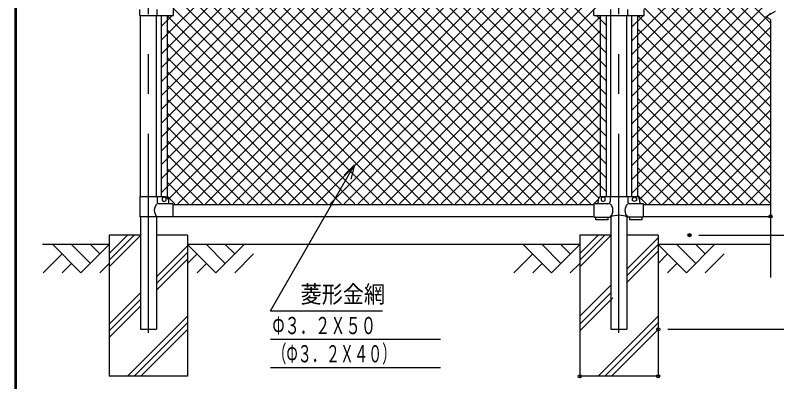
# Model space of a CAD drawing. Units: millimetres, scale not verified. Extents: x -4425 to 4425, y -3150 to 3150.
# Drawn here: x -4050 to -1622, y -751 to 418 of the extents above; entities that cross this region are included whole.
import ezdxf
from ezdxf.enums import TextEntityAlignment as Align

# ---------------------------------------------------------------- set-up
doc = ezdxf.new("R2010")
doc.units = ezdxf.units.MM
doc.header["$LTSCALE"] = 20
doc.header["$PDMODE"] = 32
doc.header["$PDSIZE"] = 10
doc.linetypes.add('USER1', pattern=[50.8, 31.75, -6.35, 6.35, -6.35])
for name, color, linetype, lineweight in [('0-0_1', 7, 'Continuous', 25), ('0-1_EXTCNT-LMEC0', 1, 'Continuous', 25), ('0-2_0', 4, 'Continuous', 25), ('0-5_WAKU', 7, 'Continuous', 25)]:
    doc.layers.add(name, color=color, linetype=linetype, lineweight=lineweight)
doc.layers.add('0-3_DEFPOINTS', color=7, linetype='Continuous')
doc.styles.add('ＭＳ ゴシック', font='')
doc.styles.get('ＭＳ ゴシック').set_extended_font_data('MS Gothic')

msp = doc.modelspace()

# ---------------------------------------------------------------- linework, layer by layer
at = {"layer": '0-0_1', "color": 3, "linetype": 'USER1'}
for p, q in [((-3625.47, -594.58), (-3625.47, 1849.34)), ((-2125.47, -594.58), (-2125.47, 1849.34))]:
    msp.add_line(p, q, dxfattribs=at)
at = {"layer": '0-0_1'}
for p, q in [((-3652.87, 417.38), (-3652.87, 436.38)), ((-3652.87, 417.38), (-3545.47, 417.38)), ((-3650.87, -160.99), (-3650.87, 417.38)), ((-3600.07, -160.99), (-3600.07, 417.38)), ((-3598.47, 436.38), (-3598.47, 417.38)), ((-3584.97, 417.38), (-3584.97, -160.99)), ((-3565.97, 417.38), (-3565.97, -162.84)), ((-3545.47, 417.38), (-3545.47, 436.38)), ((-2205.47, 417.38), (-2205.47, 436.38)), ((-2205.47, 417.38), (-2045.47, 417.38)), ((-2184.97, 417.38), (-2184.97, -161.07)), ((-2165.97, 417.38), (-2165.97, -160.4)), ((-2152.47, 436.38), (-2152.47, 417.38)), ((-2150.87, -160.4), (-2150.87, 417.38)), ((-2100.07, -160.4), (-2100.07, 417.38)), ((-2098.47, 436.38), (-2098.47, 417.38)), ((-2084.97, 417.38), (-2084.97, -160.4)), ((-2065.97, 417.38), (-2065.97, -161.07)), ((-2045.47, 417.38), (-2045.47, 436.38)), ((-3652.87, -160.99), (-3652.87, -225.12)), ((-3571.7, -160.99), (-3652.87, -160.99)), ((-3597.6, -160.99), (-3597.6, -176.16)), ((-3597.6, -160.99), (-3597.6, -176.16)), ((-3575.47, -161.47), (-3581.83, -165.15)), ((-3569.1, -165.15), (-3575.47, -161.47)), ((-3569.1, -172.49), (-3569.1, -165.15)), ((-2175.47, -161.38), (-2181.86, -165.07)), ((-2181.86, -165.07), (-2181.86, -172.45)), ((-2069.54, -160.4), (-2181.47, -160.4)), ((-2169.07, -165.07), (-2175.47, -161.38)), ((-2169.07, -172.45), (-2169.07, -165.07)), ((-2153.54, -160.4), (-2153.54, -176.13)), ((-2097.39, -160.4), (-2097.39, -176.13)), ((-2081.86, -165.07), (-2075.47, -161.38)), ((-2081.86, -172.45), (-2081.86, -165.07)), ((-2075.47, -161.38), (-2069.07, -165.07)), ((-2069.07, -165.07), (-2069.07, -172.45)), ((-3547.22, -183.02), (-3590.74, -183.02)), ((-3575.47, -176.17), (-3569.1, -172.49)), ((-3561.91, -170.78), (-3561.91, -176.16)), ((-3561.91, -170.78), (-3561.91, -176.16)), ((-3547.22, -183.02), (-3547.22, -225.12)), ((-3547.22, -185.02), (-2204.14, -185.02)), ((-2204.14, -225.3), (-2204.14, -183.02)), ((-2160.42, -183.02), (-2204.14, -183.02)), ((-2191.22, -170.23), (-2191.22, -176.13)), ((-2181.86, -172.45), (-2175.47, -176.14)), ((-2175.47, -176.14), (-2169.07, -172.45)), ((-2046.8, -183.02), (-2090.51, -183.02)), ((-2075.47, -176.14), (-2081.86, -172.45)), ((-2069.07, -172.45), (-2075.47, -176.14)), ((-2059.71, -170.23), (-2059.71, -176.13)), ((-2046.8, -225.3), (-2046.8, -183.02)), ((-2046.8, -185.02), (-1642.36, -185.02)), ((-3547.22, -225.12), (-3652.87, -225.12)), ((-3650.87, -225.12), (-3650.87, -583.12)), ((-3600.07, -225.12), (-3600.07, -583.12)), ((-3547.22, -223.12), (-2204.14, -223.12)), ((-2204.14, -225.3), (-2153.55, -225.3)), ((-2199.22, -234.45), (-2199.22, -225.3)), ((-2159.88, -234.45), (-2199.22, -234.45)), ((-2159.88, -234.45), (-2159.88, -225.3)), ((-2150.87, -224.25), (-2150.87, -583.12)), ((-2100.07, -224.25), (-2100.07, -583.12)), ((-2046.8, -225.3), (-2097.38, -225.3)), ((-2091.05, -234.45), (-2091.05, -225.3)), ((-2051.71, -234.45), (-2091.05, -234.45)), ((-2051.71, -234.45), (-2051.71, -225.3)), ((-2046.8, -223.12), (-1642.36, -223.12)), ((-3650.87, -283.12), (-3750.47, -283.12)), ((-3750.47, -283.12), (-3750.47, -733.12)), ((-3500.47, -283.12), (-3600.07, -283.12)), ((-3500.47, -283.12), (-3500.47, -733.12)), ((-2150.87, -283.12), (-2250.47, -283.12)), ((-2250.47, -283.12), (-2250.47, -733.12)), ((-2000.47, -283.12), (-2100.07, -283.12)), ((-2000.47, -283.12), (-2000.47, -733.12)), ((-3750.47, -313.12), (-3962.89, -313.12)), ((-2250.47, -313.12), (-3500.47, -313.12)), ((-1642.36, -313.12), (-2000.47, -313.12)), ((-3650.87, -583.12), (-3600.07, -583.12)), ((-2150.87, -583.12), (-2100.07, -583.12)), ((-3500.47, -733.12), (-3750.47, -733.12)), ((-2000.47, -733.12), (-2250.47, -733.12))]:
    msp.add_line(p, q, dxfattribs=at)
at = {"layer": '0-0_1', "color": 2}
for p, q in [((-1627.36, 430.54), (-1657.36, 413.22)), ((-1642.36, 404.56), (-1657.36, 413.22)), ((-1642.36, 404.56), (-1642.36, -417.98)), ((-3236.74, -524.66), (-2967.98, -59.15)), ((-2967.98, -59.15), (-3000.93, -92.09)), ((-2967.98, -59.15), (-2980.04, -104.15)), ((-3750.47, -363.12), (-3670.47, -283.12)), ((-3691.68, -283.12), (-3750.47, -341.9)), ((-3650.87, -284.73), (-3750.47, -384.33)), ((-2191.68, -283.12), (-2250.47, -341.9)), ((-2250.47, -363.12), (-2170.47, -283.12)), ((-2150.87, -284.73), (-2250.47, -384.33)), ((-2000.47, -291.9), (-2100.07, -391.5)), ((-2100.07, -412.72), (-2000.47, -313.12)), ((-3500.47, -316.9), (-3600.07, -416.5)), ((-3600.07, -437.72), (-3500.47, -338.12)), ((-2000.47, -334.33), (-2100.07, -433.93)), ((-3500.47, -359.33), (-3600.07, -458.93)), ((-2150.87, -442.3), (-2250.47, -541.9)), ((-3650.87, -467.3), (-3750.47, -566.9)), ((-2150.87, -467.3), (-2250.47, -566.9)), ((-2250.47, -588.12), (-2145.47, -483.12)), ((-3750.47, -588.12), (-3650.87, -488.52)), ((-3650.87, -509.73), (-3750.47, -609.33)), ((-3236.74, -524.66), (-2879.47, -524.66)), ((-3500.47, -541.9), (-3691.68, -733.12)), ((-2000.47, -541.9), (-2191.68, -733.12)), ((-3670.47, -733.12), (-3500.47, -563.12)), ((-2170.47, -733.12), (-2000.47, -563.12)), ((-3500.47, -584.33), (-3649.25, -733.12)), ((-2000.47, -584.33), (-2149.25, -733.12)), ((-3236.74, -614.66), (-2693.87, -614.66)), ((-3236.74, -704.66), (-2693.87, -704.66))]:
    msp.add_line(p, q, dxfattribs=at)
at = {"layer": '0-0_1', "color": 4}
for p, q in [((-3930.47, -313.12), (-3840.47, -403.12)), ((-3870.47, -313.12), (-3810.47, -373.12)), ((-3750.47, -313.12), (-3840.47, -403.12)), ((-3810.47, -313.12), (-3780.47, -343.12)), ((-3500.47, -313.12), (-3410.47, -403.12)), ((-3440.47, -313.12), (-3380.47, -373.12)), ((-3320.47, -313.12), (-3410.47, -403.12)), ((-3380.47, -313.12), (-3350.47, -343.12)), ((-2430.47, -313.12), (-2340.47, -403.12)), ((-2370.47, -313.12), (-2310.47, -373.12)), ((-2250.47, -313.12), (-2340.47, -403.12)), ((-2310.47, -313.12), (-2280.47, -343.12)), ((-2000.47, -313.12), (-1910.47, -403.12)), ((-1940.47, -313.12), (-1880.47, -373.12)), ((-1820.47, -313.12), (-1910.47, -403.12)), ((-1880.47, -313.12), (-1850.47, -343.12)), ((-3900.47, -343.12), (-3960.47, -403.12)), ((-3470.47, -343.12), (-3500.47, -373.12)), ((-3290.47, -343.12), (-3350.47, -403.12)), ((-2400.47, -343.12), (-2460.47, -403.12)), ((-1970.47, -343.12), (-2000.47, -373.12)), ((-1790.47, -343.12), (-1850.47, -403.12)), ((-3870.47, -373.12), (-3900.47, -403.12)), ((-3750.47, -373.12), (-3780.47, -403.12)), ((-3440.47, -373.12), (-3470.47, -403.12)), ((-2370.47, -373.12), (-2400.47, -403.12)), ((-2250.47, -373.12), (-2280.47, -403.12)), ((-1940.47, -373.12), (-1970.47, -403.12))]:
    msp.add_line(p, q, dxfattribs=at)
at = {"layer": '0-0_1'}
msp.add_lwpolyline([(-3581.83, -165.15), (-3581.83, -172.49), (-3575.47, -176.17)], dxfattribs=at)
for centre, radius, start, end in [((-3571.7, -170.78), 9.79, 0, 90), ((-2181.39, -170.23), 9.83, 90, 180), ((-2069.54, -170.23), 9.83, 0, 90), ((-3577.98, -204.12), 28.73, 133.0545, 226.94916), ((-3590.74, -176.16), 6.85, 180, 270), ((-3555.06, -176.16), 6.85, 180, 270), ((-2198.11, -176.13), 6.88, 270, 0), ((-2160.43, -176.13), 6.88, 270, 0), ((-2173.1, -204.45), 28.59, 313.16397, 46.88045), ((-2077.83, -204.45), 28.58, 133.11304, 226.84253), ((-2090.51, -176.13), 6.88, 180, 270), ((-2052.83, -176.13), 6.88, 180, 270), ((-2125.47, -293.3), 73.57, 67.55891, 112.44109)]:
    msp.add_arc(centre, radius, start, end, dxfattribs=at)
at = {"layer": '0-1_EXTCNT-LMEC0'}
for p, q in [((-1870.47, -283.12), (-1392.36, -283.12)), ((-1870.47, -283.12), (-1392.81, -283.12)), ((-1970.07, -583.12), (-1392.81, -583.12)), ((-1970.07, -583.12), (-1032.36, -583.12))]:
    msp.add_line(p, q, dxfattribs=at)
at = {"layer": '0-2_0'}
for p, q in [((-3584.97, 338.32), (-2234.51, 1688.78)), ((-3584.97, 294.13), (-2194.75, 1684.34)), ((-2163.97, 295.61), (-3555.14, 1686.78)), ((-2163.97, 339.81), (-3512.94, 1688.78)), ((-2163.97, 251.42), (-3565.97, 1653.42)), ((-3584.97, 249.94), (-2184.97, 1649.94)), ((-3584.97, 205.74), (-2184.97, 1605.74)), ((-2163.97, 207.23), (-3565.97, 1609.23)), ((-3584.97, 161.55), (-2184.97, 1561.55)), ((-2163.97, 163.03), (-3565.97, 1565.03)), ((-3584.97, 117.35), (-2184.97, 1517.35)), ((-2163.97, 118.84), (-3565.97, 1520.84)), ((-3584.97, 73.16), (-2184.97, 1473.16)), ((-2163.97, 74.64), (-3565.97, 1476.64)), ((-2163.97, 30.45), (-3565.97, 1432.45)), ((-3584.97, 28.96), (-2184.97, 1428.96)), ((-3584.97, -15.23), (-2184.97, 1384.77)), ((-2163.97, -13.75), (-3565.97, 1388.25)), ((-3584.97, -59.42), (-2184.97, 1340.58)), ((-2163.97, -57.94), (-3565.97, 1344.06)), ((-3584.97, -103.62), (-2184.97, 1296.38)), ((-2163.97, -102.13), (-3565.97, 1299.87)), ((-3584.97, -147.81), (-2184.97, 1252.19)), ((-2163.97, -146.33), (-3565.97, 1255.67)), ((-2189.63, -164.86), (-3565.97, 1211.48)), ((-3562.06, -169.1), (-2184.97, 1207.99)), ((-2215.67, -183.02), (-3565.97, 1167.28)), ((-3531.78, -183.02), (-2184.97, 1163.8)), ((-2259.86, -183.02), (-3565.97, 1123.09)), ((-3487.59, -183.02), (-2184.97, 1119.61)), ((-2304.05, -183.02), (-3554.45, 1067.38)), ((-3443.39, -183.02), (-2192.99, 1067.38)), ((-2348.25, -183.02), (-3565.97, 1034.7)), ((-3399.2, -183.02), (-2184.97, 1031.22)), ((-2392.44, -183.02), (-3565.97, 990.51)), ((-3355, -183.02), (-2184.97, 987.02)), ((-2436.64, -183.02), (-3565.97, 946.31)), ((-3310.81, -183.02), (-2184.97, 942.83)), ((-2480.83, -183.02), (-3565.97, 902.12)), ((-3266.62, -183.02), (-2184.97, 898.63)), ((-2525.02, -183.02), (-3565.97, 857.92)), ((-3222.42, -183.02), (-2184.97, 854.44)), ((-2569.22, -183.02), (-3565.97, 813.73)), ((-3178.23, -183.02), (-2184.97, 810.25)), ((-1642.36, 392.72), (-2065.97, 816.33)), ((-2084.97, 335.72), (-1642.36, 778.33)), ((-2613.41, -183.02), (-3565.97, 769.54)), ((-3134.03, -183.02), (-2184.97, 766.05)), ((-1642.36, 348.53), (-2065.97, 772.14)), ((-2084.97, 291.53), (-1642.36, 734.14)), ((-2657.61, -183.02), (-3565.97, 725.34)), ((-3089.84, -183.02), (-2184.97, 721.86)), ((-1642.36, 304.33), (-2065.97, 727.94)), ((-2701.8, -183.02), (-3565.97, 681.15)), ((-2084.97, 247.33), (-1642.36, 689.94)), ((-1642.36, 260.14), (-2065.97, 683.75)), ((-3045.65, -183.02), (-2184.97, 677.66)), ((-2746, -183.02), (-3565.97, 636.95)), ((-3001.45, -183.02), (-2184.97, 633.47)), ((-2084.97, 203.14), (-1642.36, 645.75)), ((-1642.36, 215.95), (-2065.97, 639.56)), ((-2790.19, -183.02), (-3565.97, 592.76)), ((-2957.26, -183.02), (-2184.97, 589.28)), ((-2084.97, 158.95), (-1642.36, 601.56)), ((-1642.36, 171.75), (-2065.97, 595.36)), ((-2834.38, -183.02), (-3565.97, 548.57)), ((-2913.06, -183.02), (-2184.97, 545.08)), ((-2084.97, 114.75), (-1642.36, 557.36)), ((-1642.36, 127.56), (-2065.97, 551.17)), ((-2084.97, 70.56), (-1642.36, 513.17)), ((-2878.58, -183.02), (-3565.97, 504.37)), ((-2868.87, -183.02), (-2184.97, 500.89)), ((-1642.36, 83.36), (-2065.97, 506.97)), ((-2084.97, 26.36), (-1642.36, 468.97)), ((-1642.36, 39.17), (-2065.97, 462.78)), ((-2922.77, -183.02), (-3565.97, 460.18)), ((-2824.67, -183.02), (-2184.97, 456.69)), ((-3584.97, 382.52), (-3550.1, 417.38)), ((-2966.97, -183.02), (-3565.97, 415.98)), ((-2163.97, 384), (-2197.35, 417.38)), ((-2084.97, -17.83), (-1642.36, 424.78)), ((-2084.97, 379.92), (-2047.5, 417.38)), ((-1642.36, -5.03), (-2064.76, 417.38)), ((-2780.48, -183.02), (-2184.97, 412.5)), ((-3011.16, -183.02), (-3565.97, 371.79)), ((-2736.29, -183.02), (-2184.97, 368.3)), ((-2084.97, -62.03), (-1642.36, 380.58)), ((-1642.36, -49.22), (-2065.97, 374.39)), ((-3055.36, -183.02), (-3565.97, 327.59)), ((-2692.09, -183.02), (-2184.97, 324.11)), ((-2084.97, -106.22), (-1642.36, 336.39)), ((-1642.36, -93.41), (-2065.97, 330.2)), ((-2084.97, -150.41), (-1642.36, 292.2)), ((-3099.55, -183.02), (-3565.97, 283.4)), ((-2647.9, -183.02), (-2184.97, 279.92)), ((-1642.36, -137.61), (-2065.97, 286)), ((-2059.75, -169.39), (-1642.36, 248)), ((-3143.74, -183.02), (-3565.97, 239.21)), ((-2603.7, -183.02), (-2184.97, 235.72)), ((-1642.36, -181.8), (-2065.97, 241.81)), ((-3187.94, -183.02), (-3565.97, 195.01)), ((-1683.34, -185.02), (-2065.97, 197.61)), ((-2031.18, -185.02), (-1642.36, 203.81)), ((-2559.51, -183.02), (-2184.97, 191.53)), ((-3232.13, -183.02), (-3565.97, 150.82)), ((-2515.32, -183.02), (-2184.97, 147.33)), ((-1727.53, -185.02), (-2065.97, 153.42)), ((-1986.99, -185.02), (-1642.36, 159.61)), ((-3276.33, -183.02), (-3565.97, 106.62)), ((-2471.12, -183.02), (-2184.97, 103.14)), ((-1771.72, -185.02), (-2065.97, 109.23)), ((-1942.79, -185.02), (-1642.36, 115.42)), ((-3320.52, -183.02), (-3565.97, 62.43)), ((-2426.93, -183.02), (-2184.97, 58.95)), ((-1815.92, -185.02), (-2065.97, 65.03)), ((-1898.6, -185.02), (-1642.36, 71.23)), ((-1854.4, -185.02), (-1642.36, 27.03)), ((-3364.71, -183.02), (-3565.97, 18.24)), ((-2382.73, -183.02), (-2184.97, 14.75)), ((-1860.11, -185.02), (-2065.97, 20.84)), ((-1904.31, -185.02), (-2065.97, -23.36)), ((-1810.21, -185.02), (-1642.36, -17.16)), ((-3408.91, -183.02), (-3565.97, -25.96)), ((-2338.54, -183.02), (-2184.97, -29.44)), ((-3453.1, -183.02), (-3565.97, -70.15)), ((-1948.5, -185.02), (-2065.97, -67.55)), ((-1766.01, -185.02), (-1642.36, -61.36)), ((-2294.34, -183.02), (-2184.97, -73.64)), ((-3497.3, -183.02), (-3565.97, -114.35)), ((-2250.15, -183.02), (-2184.97, -117.83)), ((-1992.69, -185.02), (-2065.97, -111.75)), ((-1721.82, -185.02), (-1642.36, -105.55)), ((-3541.49, -183.02), (-3565.97, -158.54)), ((-2205.96, -183.02), (-2190.97, -168.03)), ((-2036.89, -185.02), (-2065.97, -155.94)), ((-1677.63, -185.02), (-1642.36, -149.75))]:
    msp.add_line(p, q, dxfattribs=at)
at = {"layer": '0-3_DEFPOINTS'}
for p in [(-1642.36, -223.12), (-1900.47, -283.12), (-2000.07, -583.12), (-2250.47, -733.12), (-2000.47, -733.12)]:
    msp.add_point(p, dxfattribs=at)
at = {"layer": '0-5_WAKU'}
msp.add_line((-4048.05, -2923), (-4048.05, 2923), dxfattribs=at)
msp.add_lwpolyline([(-4050.05, 2925), (4199.95, 2925), (4199.95, -2925), (-4050.05, -2925)], close=True, dxfattribs=at)
msp.add_lwpolyline([(-4046.05, -2921), (-4046.05, 2921), (4195.95, 2921)], dxfattribs=at)

# ---------------------------------------------------------------- texts
at = {"layer": '0-0_1', "style": 'ＭＳ ゴシック'}
for s, width, p in [('菱形金網', 0.9, (-3140.33, -515.21)), ('Φ３．２Ｘ５０', 0.65, (-3230.33, -615.21)), ('（Φ３．２Ｘ４０）', 0.6, (-3230.33, -705.21))]:
    msp.add_text(s, height=54.84, dxfattribs=dict(at, width=width)).set_placement(p, align=Align.BOTTOM_LEFT)

doc.saveas('drawing.dxf')
